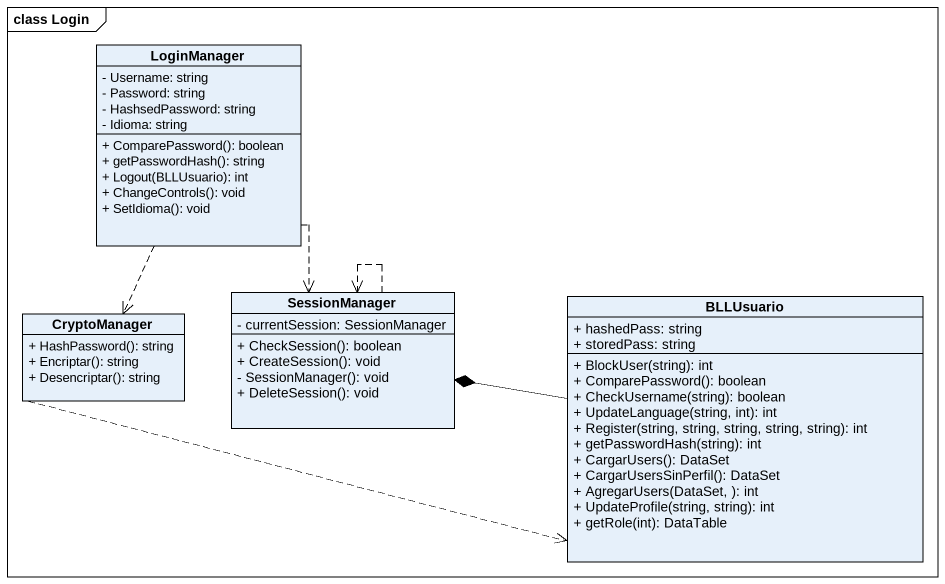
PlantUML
@startuml
mainframe class Login
hide circle
hide empty members
skinparam classAttributeIconSize 0
class LoginManager {
  - Username: string
  - Password: string
  - HashsedPassword: string
  - Idioma: string
  + ComparePassword(): boolean
  + getPasswordHash(): string
  + Logout(BLLUsuario): int
  + ChangeControls(): void
  + SetIdioma(): void
}
class CryptoManager {
  + HashPassword(): string
  + Encriptar(): string
  + Desencriptar(): string
}
class SessionManager {
  - currentSession: SessionManager
  + CheckSession(): boolean
  + CreateSession(): void
  - SessionManager(): void
  + DeleteSession(): void
}
class BLLUsuario {
  + hashedPass: string
  + storedPass: string
  + BlockUser(string): int
  + ComparePassword(): boolean
  + CheckUsername(string): boolean
  + UpdateLanguage(string, int): int
  + Register(string, string, string, string, string): int
  + getPasswordHash(string): int
  + CargarUsers(): DataSet
  + CargarUsersSinPerfil(): DataSet
  + AgregarUsers(DataSet, ): int
  + UpdateProfile(string, string): int
  + getRole(int): DataTable
}
LoginManager ..> CryptoManager
LoginManager ..> SessionManager
CryptoManager .right.> BLLUsuario
SessionManager ..> SessionManager
BLLUsuario -left-* SessionManager
@enduml
